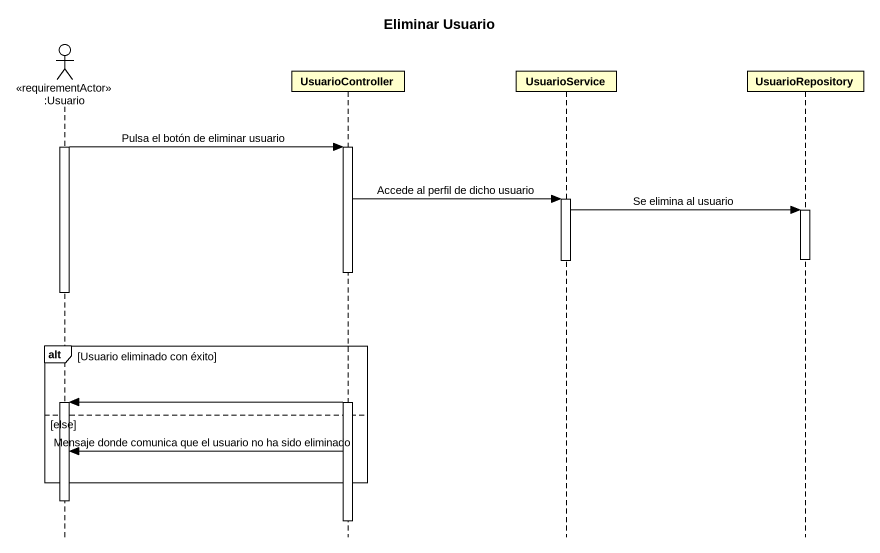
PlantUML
@startuml
title Eliminar Usuario
hide footbox
actor ":Usuario" as Usuario <<requirementActor>>
participant UsuarioController
participant UsuarioService
participant UsuarioRepository

activate Usuario
Usuario -> UsuarioController : Pulsa el botón de eliminar usuario
activate UsuarioController
UsuarioController -> UsuarioService : Accede al perfil de dicho usuario
activate UsuarioService
UsuarioService -> UsuarioRepository : Se elimina al usuario
activate UsuarioRepository
deactivate UsuarioRepository
deactivate UsuarioService
deactivate Usuario
alt Usuario eliminado con éxito
  UsuarioController -> Usuario
  activate Usuario
else else
  UsuarioController -> Usuario : Mensaje donde comunica que el usuario no ha sido eliminado
end
deactivate Usuario
deactivate UsuarioController
@enduml
